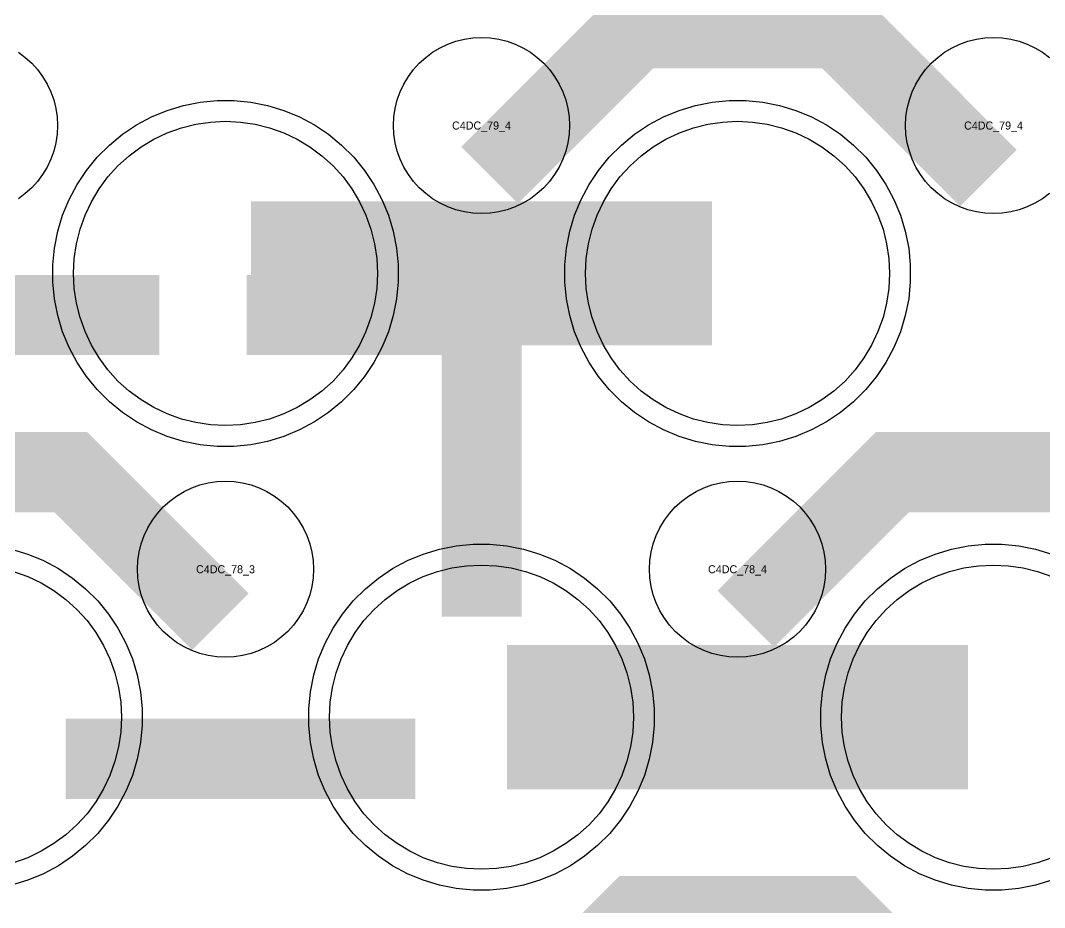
# Model space of a CAD drawing. Extents: x -11880 to 11880, y -14992 to 14992.
# Drawn here: x -10864.1 to -10544.1, y -4091 to -3814 of the extents above; entities that cross this region are included whole.
import ezdxf
from ezdxf.enums import TextEntityAlignment as Align

# ---------------------------------------------------------------- set-up
doc = ezdxf.new("R2010")
doc.units = 0
doc.header["$MEASUREMENT"] = 0
for name, color, linetype in [('GDS_775_DT_237', 138, 'CONTINUOUS'), ('RDL1_FS', 34, 'CONTINUOUS'), ('RDL_BS', 160, 'CONTINUOUS')]:
    doc.layers.add(name, color=color, linetype=linetype)

msp = doc.modelspace()

# ---------------------------------------------------------------- linework, layer by layer
at = {"layer": 'RDL1_FS'}
for points in [[(-10800, -3940.514), (-10804.657, -3940.285), (-10809.268, -3939.601), (-10813.791, -3938.469), (-10818.181, -3936.897), (-10822.395, -3934.905), (-10826.395, -3932.507), (-10830.14, -3929.729), (-10833.594, -3926.599), (-10836.724, -3923.145), (-10839.502, -3919.4), (-10841.9, -3915.4), (-10843.892, -3911.186), (-10845.464, -3906.796), (-10846.596, -3902.273), (-10847.28, -3897.662), (-10847.509, -3893.005), (-10847.28, -3888.348), (-10846.596, -3883.737), (-10845.464, -3879.214), (-10843.892, -3874.824), (-10841.9, -3870.61), (-10839.502, -3866.61), (-10836.724, -3862.865), (-10833.594, -3859.411), (-10830.14, -3856.281), (-10826.395, -3853.503), (-10822.395, -3851.105), (-10818.181, -3849.113), (-10813.791, -3847.541), (-10809.268, -3846.409), (-10804.657, -3845.725), (-10800, -3845.496), (-10795.343, -3845.725), (-10790.732, -3846.409), (-10786.209, -3847.541), (-10781.819, -3849.113), (-10777.605, -3851.105), (-10773.605, -3853.503), (-10769.86, -3856.281), (-10766.406, -3859.411), (-10763.276, -3862.865), (-10760.498, -3866.61), (-10758.1, -3870.61), (-10756.108, -3874.824), (-10754.536, -3879.214), (-10753.404, -3883.737), (-10752.72, -3888.348), (-10752.491, -3893.005), (-10752.72, -3897.662), (-10753.404, -3902.273), (-10754.536, -3906.796), (-10756.108, -3911.186), (-10758.1, -3915.4), (-10760.498, -3919.4), (-10763.276, -3923.145), (-10766.406, -3926.599), (-10769.86, -3929.729), (-10773.605, -3932.507), (-10777.605, -3934.905), (-10781.819, -3936.897), (-10786.209, -3938.469), (-10790.732, -3939.601), (-10795.343, -3940.285)], [(-10640, -3940.514), (-10644.657, -3940.285), (-10649.268, -3939.601), (-10653.791, -3938.469), (-10658.181, -3936.897), (-10662.395, -3934.905), (-10666.395, -3932.507), (-10670.14, -3929.729), (-10673.594, -3926.599), (-10676.724, -3923.145), (-10679.502, -3919.4), (-10681.9, -3915.4), (-10683.892, -3911.186), (-10685.464, -3906.796), (-10686.596, -3902.273), (-10687.28, -3897.662), (-10687.509, -3893.005), (-10687.28, -3888.348), (-10686.596, -3883.737), (-10685.464, -3879.214), (-10683.892, -3874.824), (-10681.9, -3870.61), (-10679.502, -3866.61), (-10676.724, -3862.865), (-10673.594, -3859.411), (-10670.14, -3856.281), (-10666.395, -3853.503), (-10662.395, -3851.105), (-10658.181, -3849.113), (-10653.791, -3847.541), (-10649.268, -3846.409), (-10644.657, -3845.725), (-10640, -3845.496), (-10635.343, -3845.725), (-10630.732, -3846.409), (-10626.209, -3847.541), (-10621.819, -3849.113), (-10617.605, -3851.105), (-10613.605, -3853.503), (-10609.86, -3856.281), (-10606.406, -3859.411), (-10603.276, -3862.865), (-10600.498, -3866.61), (-10598.1, -3870.61), (-10596.108, -3874.824), (-10594.536, -3879.214), (-10593.404, -3883.737), (-10592.72, -3888.348), (-10592.491, -3893.005), (-10592.72, -3897.662), (-10593.404, -3902.273), (-10594.536, -3906.796), (-10596.108, -3911.186), (-10598.1, -3915.4), (-10600.498, -3919.4), (-10603.276, -3923.145), (-10606.406, -3926.599), (-10609.86, -3929.729), (-10613.605, -3932.507), (-10617.605, -3934.905), (-10621.819, -3936.897), (-10626.209, -3938.469), (-10630.732, -3939.601), (-10635.343, -3940.285)], [(-10720, -4079.074), (-10724.657, -4078.845), (-10729.268, -4078.161), (-10733.791, -4077.029), (-10738.181, -4075.457), (-10742.395, -4073.465), (-10746.395, -4071.067), (-10750.14, -4068.289), (-10753.594, -4065.159), (-10756.724, -4061.705), (-10759.502, -4057.96), (-10761.9, -4053.96), (-10763.892, -4049.746), (-10765.464, -4045.356), (-10766.596, -4040.833), (-10767.28, -4036.222), (-10767.509, -4031.565), (-10767.28, -4026.908), (-10766.596, -4022.297), (-10765.464, -4017.774), (-10763.892, -4013.384), (-10761.9, -4009.17), (-10759.502, -4005.17), (-10756.724, -4001.425), (-10753.594, -3997.971), (-10750.14, -3994.841), (-10746.395, -3992.063), (-10742.395, -3989.665), (-10738.181, -3987.673), (-10733.791, -3986.101), (-10729.268, -3984.969), (-10724.657, -3984.285), (-10720, -3984.056), (-10715.343, -3984.285), (-10710.732, -3984.969), (-10706.209, -3986.101), (-10701.819, -3987.673), (-10697.605, -3989.665), (-10693.605, -3992.063), (-10689.86, -3994.841), (-10686.406, -3997.971), (-10683.276, -4001.425), (-10680.498, -4005.17), (-10678.1, -4009.17), (-10676.108, -4013.384), (-10674.536, -4017.774), (-10673.404, -4022.297), (-10672.72, -4026.908), (-10672.491, -4031.565), (-10672.72, -4036.222), (-10673.404, -4040.833), (-10674.536, -4045.356), (-10676.108, -4049.746), (-10678.1, -4053.96), (-10680.498, -4057.96), (-10683.276, -4061.705), (-10686.406, -4065.159), (-10689.86, -4068.289), (-10693.605, -4071.067), (-10697.605, -4073.465), (-10701.819, -4075.457), (-10706.209, -4077.029), (-10710.732, -4078.161), (-10715.343, -4078.845)]]:
    msp.add_lwpolyline(points, close=True, dxfattribs=at)
for points in [[(-10791.998, -3893.005, 45, 45, 0), (-10719.998, -3893.005, 45, 45, 0)], [(-10719.998, -3893.005, 45, 45, 0), (-10647.998, -3893.005, 45, 45, 0)], [(-10711.998, -4031.565, 45, 45, 0), (-10639.998, -4031.565, 45, 45, 0)], [(-10639.998, -4031.565, 45, 45, 0), (-10567.998, -4031.565, 45, 45, 0)]]:
    msp.add_lwpolyline(points, format="xyseb", dxfattribs=at)
for points in [[(-10866.209, -3986.101), (-10861.819, -3987.673), (-10857.605, -3989.665), (-10853.605, -3992.063), (-10849.86, -3994.841), (-10846.406, -3997.971), (-10843.276, -4001.425), (-10840.498, -4005.17), (-10838.1, -4009.17), (-10836.108, -4013.384), (-10834.536, -4017.774), (-10833.404, -4022.297), (-10832.72, -4026.908), (-10832.491, -4031.565), (-10832.72, -4036.222), (-10833.404, -4040.833), (-10834.536, -4045.356), (-10836.108, -4049.746), (-10838.1, -4053.96), (-10840.498, -4057.96), (-10843.276, -4061.705), (-10846.406, -4065.159), (-10849.86, -4068.289), (-10853.605, -4071.067), (-10857.605, -4073.465), (-10861.819, -4075.457), (-10866.209, -4077.029)], [(-10541.819, -4075.457), (-10546.209, -4077.029), (-10550.732, -4078.161), (-10555.343, -4078.845), (-10560, -4079.074), (-10564.657, -4078.845), (-10569.268, -4078.161), (-10573.791, -4077.029), (-10578.181, -4075.457), (-10582.395, -4073.465), (-10586.395, -4071.067), (-10590.14, -4068.289), (-10593.594, -4065.159), (-10596.724, -4061.705), (-10599.502, -4057.96), (-10601.9, -4053.96), (-10603.892, -4049.746), (-10605.464, -4045.356), (-10606.596, -4040.833), (-10607.28, -4036.222), (-10607.509, -4031.565), (-10607.28, -4026.908), (-10606.596, -4022.297), (-10605.464, -4017.774), (-10603.892, -4013.384), (-10601.9, -4009.17), (-10599.502, -4005.17), (-10596.724, -4001.425), (-10593.594, -3997.971), (-10590.14, -3994.841), (-10586.395, -3992.063), (-10582.395, -3989.665), (-10578.181, -3987.673), (-10573.791, -3986.101), (-10569.268, -3984.969), (-10564.657, -3984.285), (-10560, -3984.056), (-10555.343, -3984.285), (-10550.732, -3984.969), (-10546.209, -3986.101), (-10541.819, -3987.673)]]:
    msp.add_lwpolyline(points, dxfattribs=at)
at = {"layer": 'RDL_BS'}
for points in [[(-10717.438, -3862.319, 25, 25, 0), (-10671.623, -3816.504, 25, 25, 0), (-10638.07, -3816.504, 25, 25, 0)], [(-10561.599, -3863.218, 25, 25, 0), (-10608.313, -3816.504, 25, 25, 0), (-10638.071, -3816.504, 25, 25, 0)], [(-10720, -4000.23, 25, 25, 0), (-10720, -3893.453, 25, 25, 0)], [(-10720, -4000.23, 25, 25, 0), (-10720, -3893.453, 25, 25, 0)], [(-10929.984, -3906.018, 25, 25, 0), (-10820.719, -3906.018, 25, 25, 0)], [(-10707.5, -3905.953, 25, 25, 0), (-10793.333, -3905.953, 25, 25, 0)], [(-10707.5, -3905.953, 25, 25, 0), (-10772.167, -3905.953, 25, 25, 0)], [(-10801.599, -4001.778, 25, 25, 0), (-10848.313, -3955.064, 25, 25, 0), (-10878.071, -3955.064, 25, 25, 0)], [(-10637.438, -4000.879, 25, 25, 0), (-10591.623, -3955.064, 25, 25, 0), (-10558.07, -3955.064, 25, 25, 0)], [(-10481.599, -4001.778, 25, 25, 0), (-10528.313, -3955.064, 25, 25, 0), (-10558.071, -3955.064, 25, 25, 0)], [(-10849.984, -4044.578, 25, 25, 0), (-10740.719, -4044.578, 25, 25, 0)], [(-10717.438, -4139.444, 25, 25, 0), (-10671.623, -4093.629, 25, 25, 0), (-10638.07, -4093.629, 25, 25, 0)], [(-10561.599, -4140.343, 25, 25, 0), (-10608.313, -4093.629, 25, 25, 0), (-10638.071, -4093.629, 25, 25, 0)]]:
    msp.add_lwpolyline(points, format="xyseb", dxfattribs=at)
for points in [[(-10720, -3874.311), (-10722.693, -3874.179), (-10725.365, -3873.783), (-10727.984, -3873.126), (-10730.519, -3872.219), (-10732.956, -3871.067), (-10735.28, -3869.674), (-10737.443, -3868.071), (-10739.442, -3866.259), (-10741.254, -3864.26), (-10742.857, -3862.097), (-10744.25, -3859.773), (-10745.402, -3857.336), (-10746.309, -3854.801), (-10746.966, -3852.182), (-10747.362, -3849.51), (-10747.494, -3846.817), (-10747.362, -3844.124), (-10746.966, -3841.452), (-10746.309, -3838.833), (-10745.402, -3836.298), (-10744.25, -3833.861), (-10742.857, -3831.537), (-10741.254, -3829.374), (-10739.442, -3827.375), (-10737.443, -3825.563), (-10735.28, -3823.96), (-10732.956, -3822.567), (-10730.519, -3821.415), (-10727.984, -3820.508), (-10725.365, -3819.851), (-10722.693, -3819.455), (-10720, -3819.323), (-10717.307, -3819.455), (-10714.635, -3819.851), (-10712.016, -3820.508), (-10709.481, -3821.415), (-10707.044, -3822.567), (-10704.72, -3823.96), (-10702.557, -3825.563), (-10700.558, -3827.375), (-10698.746, -3829.374), (-10697.143, -3831.537), (-10695.75, -3833.861), (-10694.598, -3836.298), (-10693.691, -3838.833), (-10693.034, -3841.452), (-10692.638, -3844.124), (-10692.506, -3846.817), (-10692.638, -3849.51), (-10693.034, -3852.182), (-10693.691, -3854.801), (-10694.598, -3857.336), (-10695.75, -3859.773), (-10697.143, -3862.097), (-10698.746, -3864.26), (-10700.558, -3866.259), (-10702.557, -3868.071), (-10704.72, -3869.674), (-10707.044, -3871.067), (-10709.481, -3872.219), (-10712.016, -3873.126), (-10714.635, -3873.783), (-10717.307, -3874.179)], [(-10802.644, -3947.005), (-10807.938, -3946.488), (-10813.165, -3945.442), (-10818.205, -3943.911), (-10823.115, -3941.88), (-10827.777, -3939.388), (-10832.191, -3936.441), (-10836.292, -3933.079), (-10840.074, -3929.297), (-10843.436, -3925.196), (-10846.383, -3920.782), (-10848.875, -3916.12), (-10850.906, -3911.21), (-10852.437, -3906.17), (-10853.483, -3900.943), (-10854, -3895.649), (-10854, -3890.361), (-10853.483, -3885.067), (-10852.437, -3879.84), (-10850.906, -3874.8), (-10848.875, -3869.89), (-10846.383, -3865.228), (-10843.436, -3860.814), (-10840.074, -3856.713), (-10836.292, -3852.931), (-10832.191, -3849.569), (-10827.777, -3846.622), (-10823.115, -3844.13), (-10818.205, -3842.099), (-10813.165, -3840.568), (-10807.938, -3839.522), (-10802.644, -3839.005), (-10797.356, -3839.005), (-10792.062, -3839.522), (-10786.835, -3840.568), (-10781.795, -3842.099), (-10776.885, -3844.13), (-10772.223, -3846.622), (-10767.809, -3849.569), (-10763.708, -3852.931), (-10759.926, -3856.713), (-10756.564, -3860.814), (-10753.617, -3865.228), (-10751.125, -3869.89), (-10749.094, -3874.8), (-10747.563, -3879.84), (-10746.517, -3885.067), (-10746, -3890.361), (-10746, -3895.649), (-10746.517, -3900.943), (-10747.563, -3906.17), (-10749.094, -3911.21), (-10751.125, -3916.12), (-10753.617, -3920.782), (-10756.564, -3925.196), (-10759.926, -3929.297), (-10763.708, -3933.079), (-10767.809, -3936.441), (-10772.223, -3939.388), (-10776.885, -3941.88), (-10781.795, -3943.911), (-10786.835, -3945.442), (-10792.062, -3946.488), (-10797.356, -3947.005)], [(-10642.644, -3947.005), (-10647.938, -3946.488), (-10653.165, -3945.442), (-10658.205, -3943.911), (-10663.115, -3941.88), (-10667.777, -3939.388), (-10672.191, -3936.441), (-10676.292, -3933.079), (-10680.074, -3929.297), (-10683.436, -3925.196), (-10686.383, -3920.782), (-10688.875, -3916.12), (-10690.906, -3911.21), (-10692.437, -3906.17), (-10693.483, -3900.943), (-10694, -3895.649), (-10694, -3890.361), (-10693.483, -3885.067), (-10692.437, -3879.84), (-10690.906, -3874.8), (-10688.875, -3869.89), (-10686.383, -3865.228), (-10683.436, -3860.814), (-10680.074, -3856.713), (-10676.292, -3852.931), (-10672.191, -3849.569), (-10667.777, -3846.622), (-10663.115, -3844.13), (-10658.205, -3842.099), (-10653.165, -3840.568), (-10647.938, -3839.522), (-10642.644, -3839.005), (-10637.356, -3839.005), (-10632.062, -3839.522), (-10626.835, -3840.568), (-10621.795, -3842.099), (-10616.885, -3844.13), (-10612.223, -3846.622), (-10607.809, -3849.569), (-10603.708, -3852.931), (-10599.926, -3856.713), (-10596.564, -3860.814), (-10593.617, -3865.228), (-10591.125, -3869.89), (-10589.094, -3874.8), (-10587.563, -3879.84), (-10586.517, -3885.067), (-10586, -3890.361), (-10586, -3895.649), (-10586.517, -3900.943), (-10587.563, -3906.17), (-10589.094, -3911.21), (-10591.125, -3916.12), (-10593.617, -3920.782), (-10596.564, -3925.196), (-10599.926, -3929.297), (-10603.708, -3933.079), (-10607.809, -3936.441), (-10612.223, -3939.388), (-10616.885, -3941.88), (-10621.795, -3943.911), (-10626.835, -3945.442), (-10632.062, -3946.488), (-10637.356, -3947.005)], [(-10800, -4012.871), (-10802.693, -4012.739), (-10805.365, -4012.343), (-10807.984, -4011.686), (-10810.519, -4010.779), (-10812.956, -4009.627), (-10815.28, -4008.234), (-10817.443, -4006.631), (-10819.442, -4004.819), (-10821.254, -4002.82), (-10822.857, -4000.657), (-10824.25, -3998.333), (-10825.402, -3995.896), (-10826.309, -3993.361), (-10826.966, -3990.742), (-10827.362, -3988.07), (-10827.494, -3985.377), (-10827.362, -3982.684), (-10826.966, -3980.012), (-10826.309, -3977.393), (-10825.402, -3974.858), (-10824.25, -3972.421), (-10822.857, -3970.097), (-10821.254, -3967.934), (-10819.442, -3965.935), (-10817.443, -3964.123), (-10815.28, -3962.52), (-10812.956, -3961.127), (-10810.519, -3959.975), (-10807.984, -3959.068), (-10805.365, -3958.411), (-10802.693, -3958.015), (-10800, -3957.883), (-10797.307, -3958.015), (-10794.635, -3958.411), (-10792.016, -3959.068), (-10789.481, -3959.975), (-10787.044, -3961.127), (-10784.72, -3962.52), (-10782.557, -3964.123), (-10780.558, -3965.935), (-10778.746, -3967.934), (-10777.143, -3970.097), (-10775.75, -3972.421), (-10774.598, -3974.858), (-10773.691, -3977.393), (-10773.034, -3980.012), (-10772.638, -3982.684), (-10772.506, -3985.377), (-10772.638, -3988.07), (-10773.034, -3990.742), (-10773.691, -3993.361), (-10774.598, -3995.896), (-10775.75, -3998.333), (-10777.143, -4000.657), (-10778.746, -4002.82), (-10780.558, -4004.819), (-10782.557, -4006.631), (-10784.72, -4008.234), (-10787.044, -4009.627), (-10789.481, -4010.779), (-10792.016, -4011.686), (-10794.635, -4012.343), (-10797.307, -4012.739)], [(-10640, -4012.871), (-10642.693, -4012.739), (-10645.365, -4012.343), (-10647.984, -4011.686), (-10650.519, -4010.779), (-10652.956, -4009.627), (-10655.28, -4008.234), (-10657.443, -4006.631), (-10659.442, -4004.819), (-10661.254, -4002.82), (-10662.857, -4000.657), (-10664.25, -3998.333), (-10665.402, -3995.896), (-10666.309, -3993.361), (-10666.966, -3990.742), (-10667.362, -3988.07), (-10667.494, -3985.377), (-10667.362, -3982.684), (-10666.966, -3980.012), (-10666.309, -3977.393), (-10665.402, -3974.858), (-10664.25, -3972.421), (-10662.857, -3970.097), (-10661.254, -3967.934), (-10659.442, -3965.935), (-10657.443, -3964.123), (-10655.28, -3962.52), (-10652.956, -3961.127), (-10650.519, -3959.975), (-10647.984, -3959.068), (-10645.365, -3958.411), (-10642.693, -3958.015), (-10640, -3957.883), (-10637.307, -3958.015), (-10634.635, -3958.411), (-10632.016, -3959.068), (-10629.481, -3959.975), (-10627.044, -3961.127), (-10624.72, -3962.52), (-10622.557, -3964.123), (-10620.558, -3965.935), (-10618.746, -3967.934), (-10617.143, -3970.097), (-10615.75, -3972.421), (-10614.598, -3974.858), (-10613.691, -3977.393), (-10613.034, -3980.012), (-10612.638, -3982.684), (-10612.506, -3985.377), (-10612.638, -3988.07), (-10613.034, -3990.742), (-10613.691, -3993.361), (-10614.598, -3995.896), (-10615.75, -3998.333), (-10617.143, -4000.657), (-10618.746, -4002.82), (-10620.558, -4004.819), (-10622.557, -4006.631), (-10624.72, -4008.234), (-10627.044, -4009.627), (-10629.481, -4010.779), (-10632.016, -4011.686), (-10634.635, -4012.343), (-10637.307, -4012.739)], [(-10722.644, -4085.565), (-10727.938, -4085.048), (-10733.165, -4084.002), (-10738.205, -4082.471), (-10743.115, -4080.44), (-10747.777, -4077.948), (-10752.191, -4075.001), (-10756.292, -4071.639), (-10760.074, -4067.857), (-10763.436, -4063.756), (-10766.383, -4059.342), (-10768.875, -4054.68), (-10770.906, -4049.77), (-10772.437, -4044.73), (-10773.483, -4039.503), (-10774, -4034.209), (-10774, -4028.921), (-10773.483, -4023.627), (-10772.437, -4018.4), (-10770.906, -4013.36), (-10768.875, -4008.45), (-10766.383, -4003.788), (-10763.436, -3999.374), (-10760.074, -3995.273), (-10756.292, -3991.491), (-10752.191, -3988.129), (-10747.777, -3985.182), (-10743.115, -3982.69), (-10738.205, -3980.659), (-10733.165, -3979.128), (-10727.938, -3978.082), (-10722.644, -3977.565), (-10717.356, -3977.565), (-10712.062, -3978.082), (-10706.835, -3979.128), (-10701.795, -3980.659), (-10696.885, -3982.69), (-10692.223, -3985.182), (-10687.809, -3988.129), (-10683.708, -3991.491), (-10679.926, -3995.273), (-10676.564, -3999.374), (-10673.617, -4003.788), (-10671.125, -4008.45), (-10669.094, -4013.36), (-10667.563, -4018.4), (-10666.517, -4023.627), (-10666, -4028.921), (-10666, -4034.209), (-10666.517, -4039.503), (-10667.563, -4044.73), (-10669.094, -4049.77), (-10671.125, -4054.68), (-10673.617, -4059.342), (-10676.564, -4063.756), (-10679.926, -4067.857), (-10683.708, -4071.639), (-10687.809, -4075.001), (-10692.223, -4077.948), (-10696.885, -4080.44), (-10701.795, -4082.471), (-10706.835, -4084.002), (-10712.062, -4085.048), (-10717.356, -4085.565)]]:
    msp.add_lwpolyline(points, close=True, dxfattribs=at)
for points in [[(-10542.557, -3868.071), (-10544.72, -3869.674), (-10547.044, -3871.067), (-10549.481, -3872.219), (-10552.016, -3873.126), (-10554.635, -3873.783), (-10557.307, -3874.179), (-10560, -3874.311), (-10562.693, -3874.179), (-10565.365, -3873.783), (-10567.984, -3873.126), (-10570.519, -3872.219), (-10572.956, -3871.067), (-10575.28, -3869.674), (-10577.443, -3868.071), (-10579.442, -3866.259), (-10581.254, -3864.26), (-10582.857, -3862.097), (-10584.25, -3859.773), (-10585.402, -3857.336), (-10586.309, -3854.801), (-10586.966, -3852.182), (-10587.362, -3849.51), (-10587.494, -3846.817), (-10587.362, -3844.124), (-10586.966, -3841.452), (-10586.309, -3838.833), (-10585.402, -3836.298), (-10584.25, -3833.861), (-10582.857, -3831.537), (-10581.254, -3829.374), (-10579.442, -3827.375), (-10577.443, -3825.563), (-10575.28, -3823.96), (-10572.956, -3822.567), (-10570.519, -3821.415), (-10567.984, -3820.508), (-10565.365, -3819.851), (-10562.693, -3819.455), (-10560, -3819.323), (-10557.307, -3819.455), (-10554.635, -3819.851), (-10552.016, -3820.508), (-10549.481, -3821.415), (-10547.044, -3822.567), (-10544.72, -3823.96), (-10542.557, -3825.563)], [(-10864.72, -3823.96), (-10862.557, -3825.563), (-10860.558, -3827.375), (-10858.746, -3829.374), (-10857.143, -3831.537), (-10855.75, -3833.861), (-10854.598, -3836.298), (-10853.691, -3838.833), (-10853.034, -3841.452), (-10852.638, -3844.124), (-10852.506, -3846.817), (-10852.638, -3849.51), (-10853.034, -3852.182), (-10853.691, -3854.801), (-10854.598, -3857.336), (-10855.75, -3859.773), (-10857.143, -3862.097), (-10858.746, -3864.26), (-10860.558, -3866.259), (-10862.557, -3868.071), (-10864.72, -3869.674)], [(-10541.795, -4082.471), (-10546.835, -4084.002), (-10552.062, -4085.048), (-10557.356, -4085.565), (-10562.644, -4085.565), (-10567.938, -4085.048), (-10573.165, -4084.002), (-10578.205, -4082.471), (-10583.115, -4080.44), (-10587.777, -4077.948), (-10592.191, -4075.001), (-10596.292, -4071.639), (-10600.074, -4067.857), (-10603.436, -4063.756), (-10606.383, -4059.342), (-10608.875, -4054.68), (-10610.906, -4049.77), (-10612.437, -4044.73), (-10613.483, -4039.503), (-10614, -4034.209), (-10614, -4028.921), (-10613.483, -4023.627), (-10612.437, -4018.4), (-10610.906, -4013.36), (-10608.875, -4008.45), (-10606.383, -4003.788), (-10603.436, -3999.374), (-10600.074, -3995.273), (-10596.292, -3991.491), (-10592.191, -3988.129), (-10587.777, -3985.182), (-10583.115, -3982.69), (-10578.205, -3980.659), (-10573.165, -3979.128), (-10567.938, -3978.082), (-10562.644, -3977.565), (-10557.356, -3977.565), (-10552.062, -3978.082), (-10546.835, -3979.128), (-10541.795, -3980.659)], [(-10866.835, -3979.128), (-10861.795, -3980.659), (-10856.885, -3982.69), (-10852.223, -3985.182), (-10847.809, -3988.129), (-10843.708, -3991.491), (-10839.926, -3995.273), (-10836.564, -3999.374), (-10833.617, -4003.788), (-10831.125, -4008.45), (-10829.094, -4013.36), (-10827.563, -4018.4), (-10826.517, -4023.627), (-10826, -4028.921), (-10826, -4034.209), (-10826.517, -4039.503), (-10827.563, -4044.73), (-10829.094, -4049.77), (-10831.125, -4054.68), (-10833.617, -4059.342), (-10836.564, -4063.756), (-10839.926, -4067.857), (-10843.708, -4071.639), (-10847.809, -4075.001), (-10852.223, -4077.948), (-10856.885, -4080.44), (-10861.795, -4082.471), (-10866.835, -4084.002)]]:
    msp.add_lwpolyline(points, dxfattribs=at)

# ---------------------------------------------------------------- texts
at = {"layer": 'GDS_775_DT_237'}
for s, p in [('C4DC_79_4', (-10720, -3846.817)), ('C4DC_79_4', (-10720, -3846.817)), ('C4DC_79_4', (-10560, -3846.817)), ('C4DC_79_4', (-10560, -3846.817)), ('C4DC_78_3', (-10800, -3985.377)), ('C4DC_78_3', (-10800, -3985.377)), ('C4DC_78_4', (-10640, -3985.377)), ('C4DC_78_4', (-10640, -3985.377))]:
    msp.add_text(s, height=2.5, dxfattribs=at).set_placement(p, align=Align.MIDDLE_CENTER)

doc.saveas('drawing.dxf')
